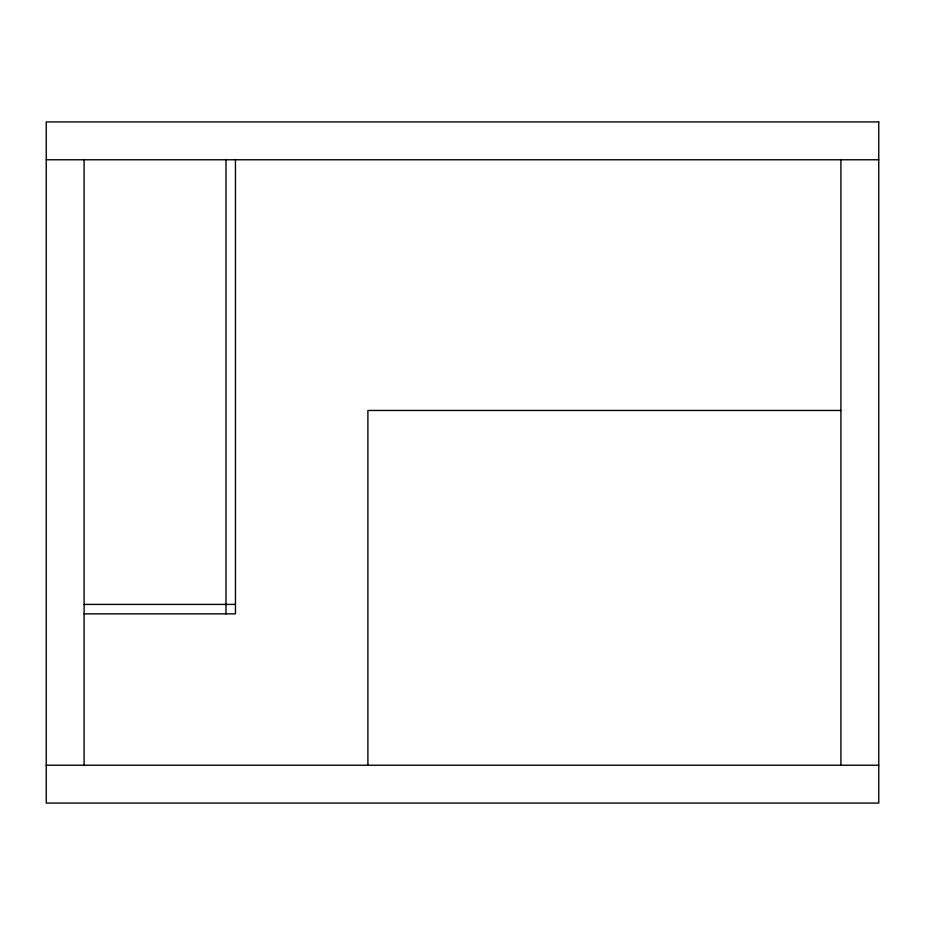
<?xml version="1.0" encoding="UTF-8"?>
<svg xmlns="http://www.w3.org/2000/svg" width="925" height="925" viewBox="0 0 925 925"><rect width="100%" height="100%" fill="white"/><g stroke="black" fill="none" stroke-linecap="round" stroke-linejoin="round"><path stroke-width="1.39" d="M46.25 159.771L878.75 159.771M840.906 410.469L367.896 410.469L367.896 765.229M84.094 604.407L235.459 604.407M84.094 613.865L235.459 613.865L235.459 159.771M46.25 765.229L878.75 765.229M840.906 159.771L840.906 765.229M225.989 159.771L225.989 613.865M84.094 159.771L84.094 765.518M878.75 121.927L46.25 121.927L46.25 803.073L878.75 803.073L878.75 121.927"/></g></svg>
